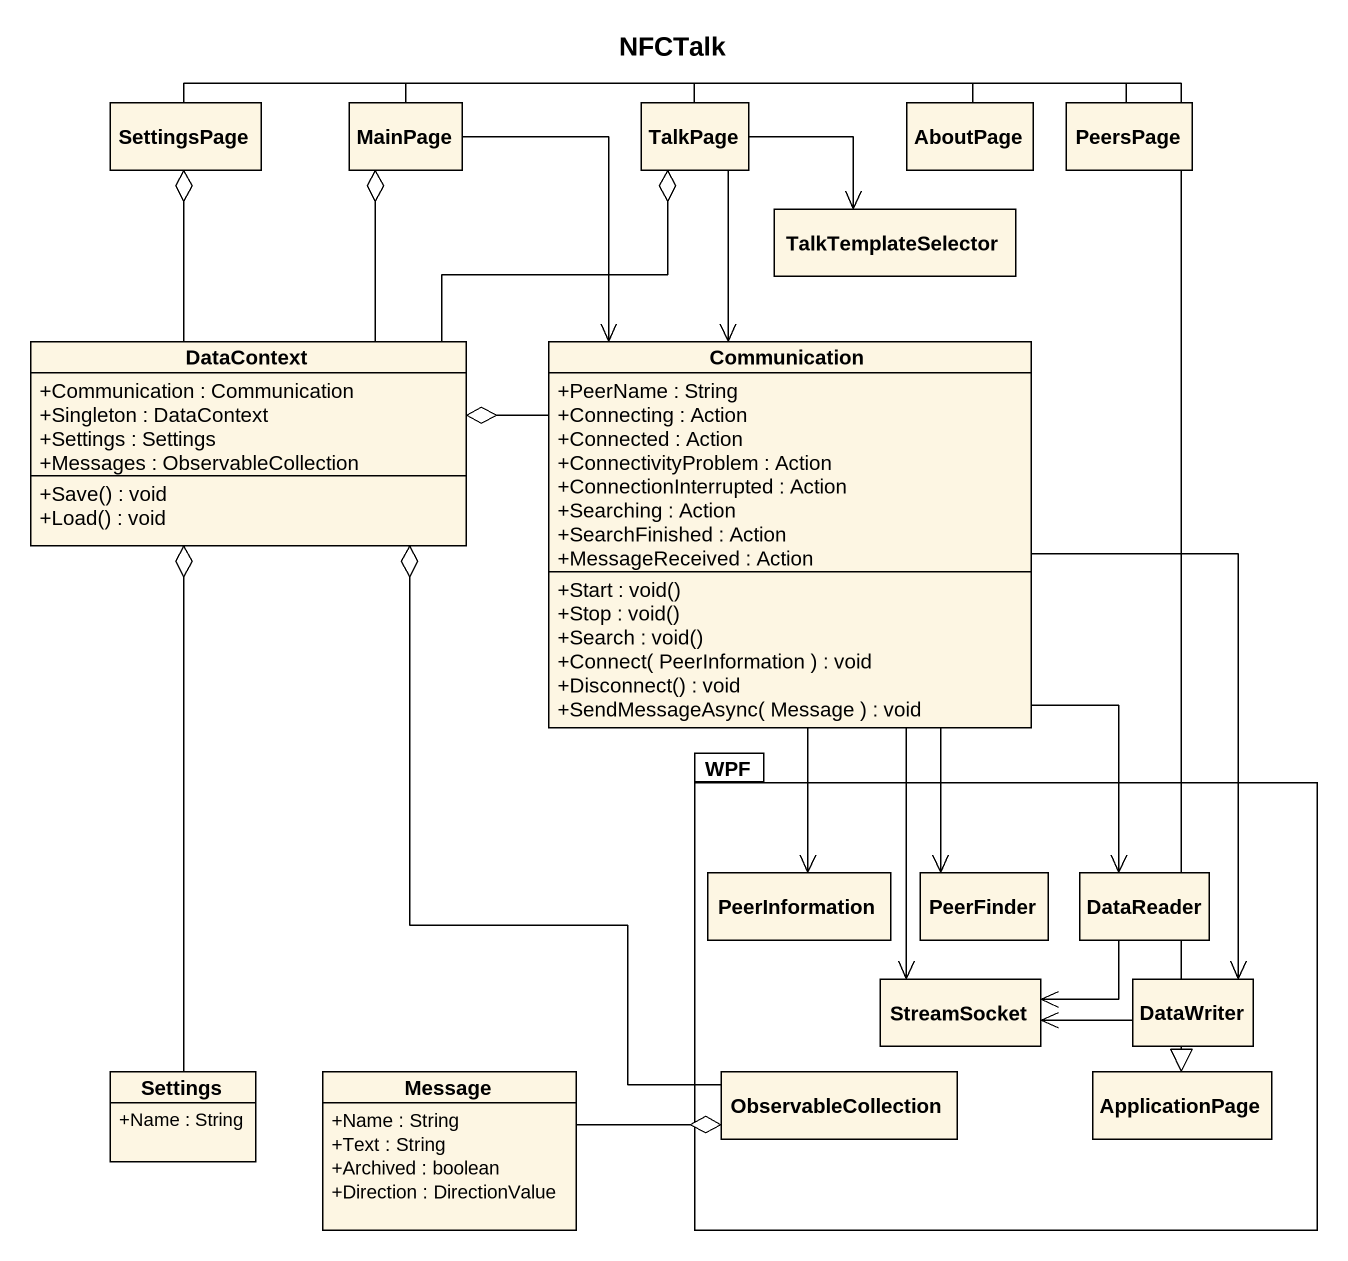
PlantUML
@startuml
title NFCTalk
hide circle
hide empty members
skinparam classAttributeIconSize 0
class SettingsPage
class MainPage
class TalkPage
class AboutPage
class PeersPage
class TalkTemplateSelector
class DataContext {
  +Communication : Communication
  +Singleton : DataContext
  +Settings : Settings
  +Messages : ObservableCollection
  +Save() : void
  +Load() : void
}
class Communication {
  +PeerName : String
  +Connecting : Action
  +Connected : Action
  +ConnectivityProblem : Action
  +ConnectionInterrupted : Action
  +Searching : Action
  +SearchFinished : Action
  +MessageReceived : Action
  +Start : void()
  +Stop : void()
  +Search : void()
  +Connect( PeerInformation ) : void
  +Disconnect() : void
  +SendMessageAsync( Message ) : void
}
package WPF {
  class PeerInformation
  class PeerFinder
  class DataReader
  class StreamSocket
  class DataWriter
  class ObservableCollection
  class ApplicationPage
}
class Settings {
  +Name : String
}
class Message {
  +Name : String
  +Text : String
  +Archived : boolean
  +Direction : DirectionValue
}
SettingsPage o-- DataContext
SettingsPage --|> ApplicationPage
MainPage o-- DataContext
MainPage --> Communication
MainPage --|> ApplicationPage
TalkPage -right-> TalkTemplateSelector
TalkPage o-- DataContext
TalkPage --> Communication
TalkPage --|> ApplicationPage
AboutPage --|> ApplicationPage
PeersPage --|> ApplicationPage
DataContext o-right- Communication
DataContext o-- Settings
DataContext o-- ObservableCollection
Communication --> PeerInformation
Communication --> PeerFinder
Communication --> DataReader
Communication --> StreamSocket
Communication --> DataWriter
DataReader -left-> StreamSocket
DataWriter -left-> StreamSocket
ObservableCollection o-left- Message
@enduml
